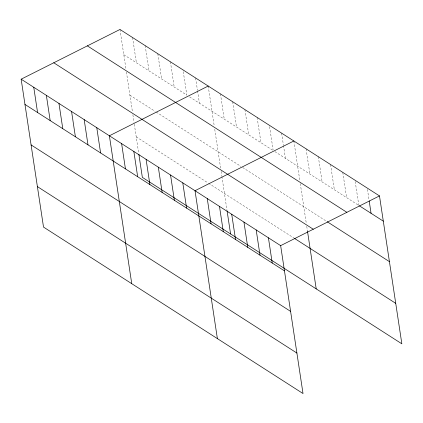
<?xml version="1.0" encoding="UTF-8"?>
<svg xmlns="http://www.w3.org/2000/svg" width="423" height="423" viewBox="0 0 423 423"><rect width="100%" height="100%" fill="white"/><g stroke="black" fill="none" stroke-linecap="round" stroke-linejoin="round"><path stroke-width="0.32" stroke-dasharray="2.12 1.59" d="M123.796 54.704L186.818 95.127L183 69.88M189.557 96.888L272.639 150.181M274.865 151.603L358.276 205.107M129.919 95.18L155.125 111.349M156.224 112.053L240.946 166.398M242.617 167.471L326.582 221.329M136.222 136.883L208.016 182.932M208.565 183.286L293.964 238.064M367.444 189.356L369.11 200.365M355.209 181.509L358.831 205.467M342.778 172.367L346.601 197.62M330.548 164.521L334.366 189.774M318.313 156.674L322.13 181.922M306.078 148.827L309.895 174.075M293.848 140.981L299.896 181.007M300.288 183.577L306.363 223.767M306.749 226.294L307.51 231.349M281.612 133.134L283.373 144.788M283.473 145.433L285.43 158.382M269.573 126.583L273.099 149.89M257.142 117.441L260.965 142.688M244.912 109.594L248.729 134.842M232.676 101.742L236.494 126.995M220.441 93.895L224.259 119.149M208.206 86.049L214.26 126.075M214.747 129.29L220.727 168.835M221.113 171.363L221.779 175.788M221.874 176.417L226.982 210.183M195.606 77.964L197.462 90.268M197.562 90.913L199.423 103.212M170.395 61.795L174.213 87.043M157.79 53.71L161.607 78.958M145.184 45.626L149.007 70.874M132.579 37.541L136.402 62.789M119.979 29.457L126.033 69.483M126.419 72.053L132.499 112.243M132.88 114.77L134.028 122.353M134.313 124.246L138.749 153.586"/><path stroke-width="0.63" d="M21.15 79.186L280.655 245.641L303.021 393.543L43.516 227.088L21.15 79.186L119.979 29.457L379.484 195.912L401.85 343.814L142.345 177.359L138.85 154.231M208.206 86.049L109.383 135.778L131.749 283.685M293.848 140.981L195.019 190.71L217.385 338.617M280.655 245.641L379.484 195.912M359.386 205.821L383.301 221.16M87.365 45.864L346.871 212.32M327.143 221.689L389.419 261.636M53.763 62.773L313.269 229.229M294.524 238.424L395.727 303.339M24.968 104.433L284.473 270.889M31.091 144.909L290.596 311.365M37.398 186.612L296.904 353.068M369.205 201.01L371.066 213.314M307.51 231.349L316.214 288.883M268.42 237.795L272.238 263.043M256.185 229.943L260.008 255.196M243.955 222.096L247.772 247.349M231.719 214.25L235.537 239.503M227.077 210.823L230.577 233.956M219.484 206.403L223.302 231.656M207.254 198.556L211.072 223.804M182.784 182.863L186.601 208.111M170.548 175.016L174.371 200.264M158.318 167.17L162.136 192.417M146.083 159.323L149.901 184.571M133.848 151.476L137.665 176.724M121.618 143.624L125.435 168.877M96.777 127.693L100.595 152.946M84.172 119.609L87.989 144.856M71.566 111.524L75.389 136.772M58.961 103.439L62.784 128.687M46.361 95.355L50.178 120.603M33.755 87.27L37.573 112.518"/></g></svg>
